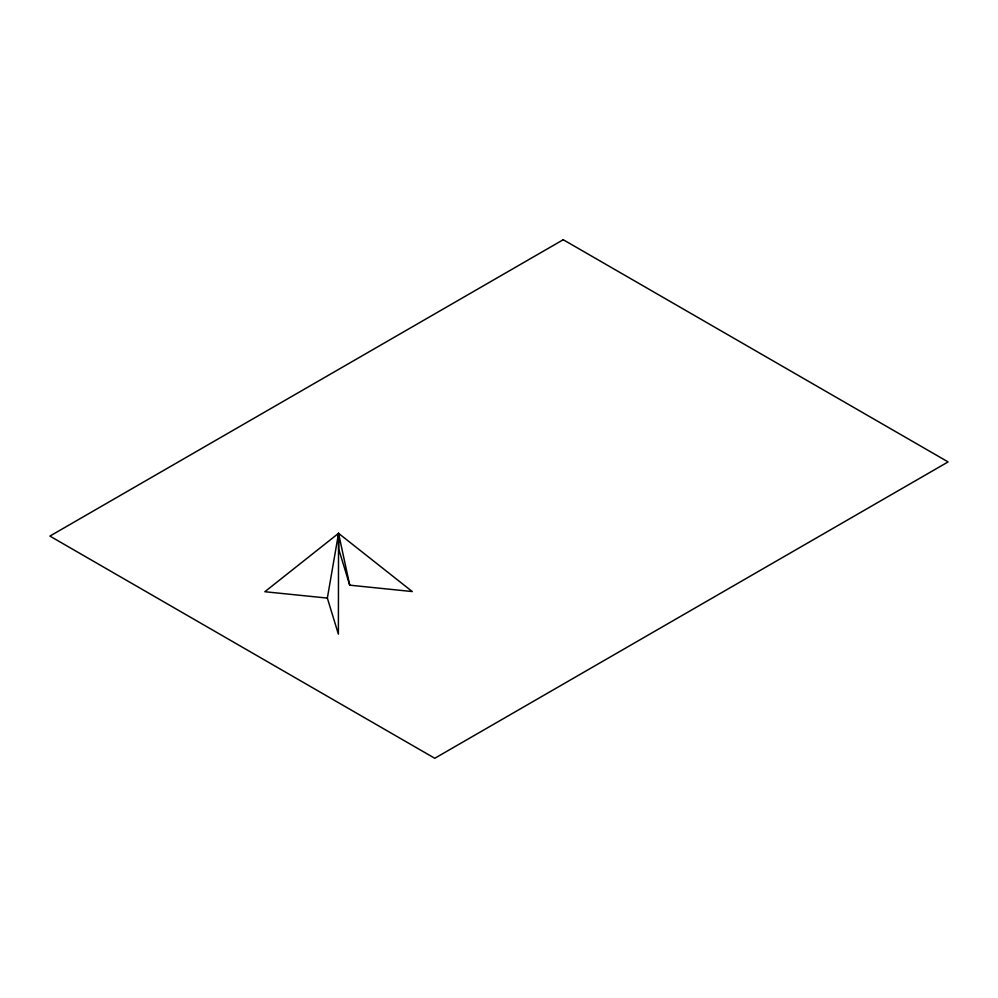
<?xml version="1.0" encoding="UTF-8"?>
<svg xmlns="http://www.w3.org/2000/svg" width="998" height="998" viewBox="0 0 998 998"><rect width="100%" height="100%" fill="white"/><g stroke="black" fill="none" stroke-linecap="round" stroke-linejoin="round"><path stroke-width="1.5" d="M327.356 598.089L338.547 533.331L412.261 591.552L349.724 585.177L338.696 549.075L338.547 533.331L264.832 591.727L327.356 598.089L338.384 634.192L338.547 533.331L349.724 585.177M563.234 239.72L49.9 536.088L434.766 758.28L948.1 461.912L563.234 239.72"/></g></svg>
